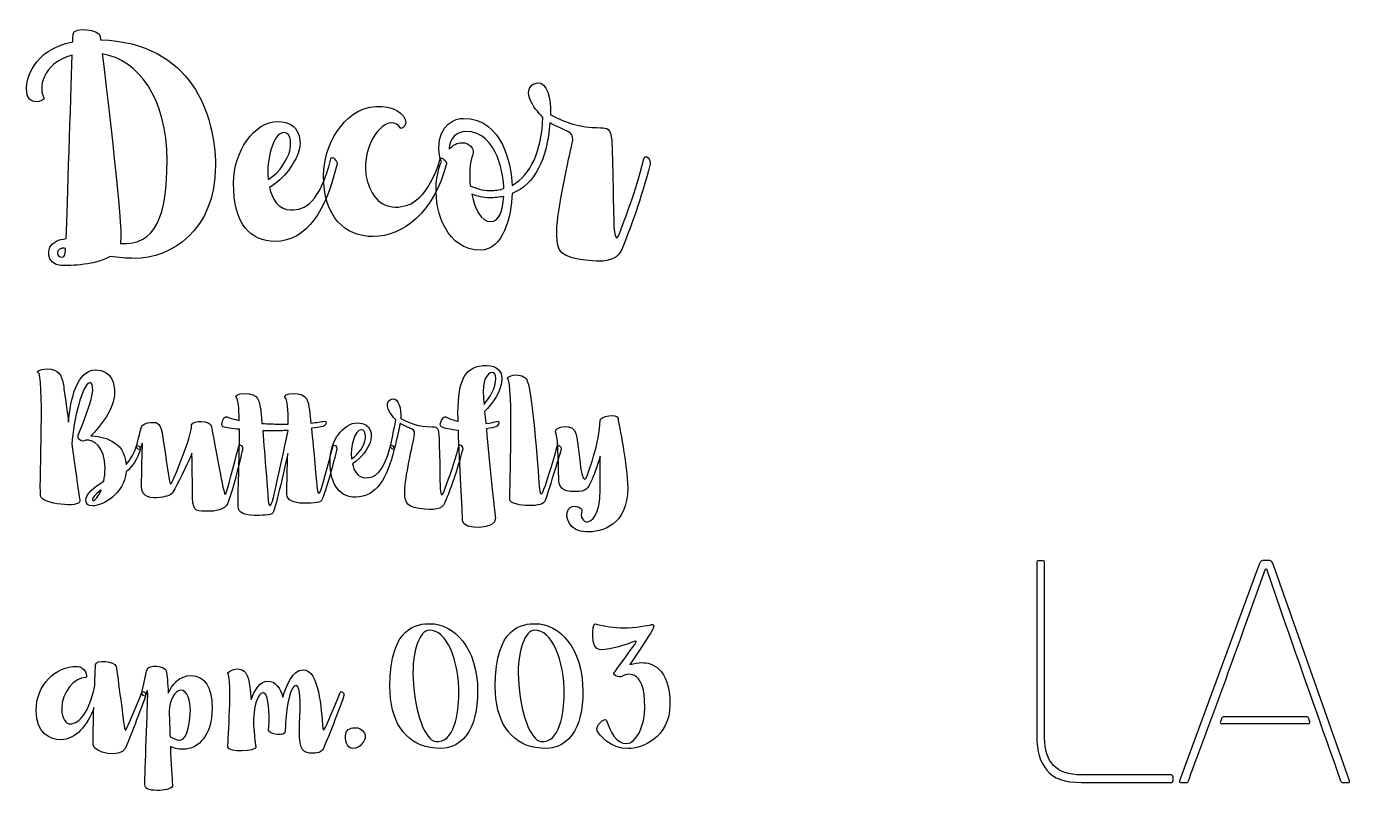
# Model space of a CAD drawing. Header units: centimetres. Extents: x -21.3 to 21.2, y -15.2 to 14.8.
# Drawn here: x -20.108 to -15.587, y 11.64 to 14.251 of the extents above; entities that cross this region are included whole.
import ezdxf

# ---------------------------------------------------------------- set-up
doc = ezdxf.new("R2010")
doc.units = ezdxf.units.CM
doc.header["$MEASUREMENT"] = 0
doc.layers.add('layer 1', color=7, linetype='Continuous')

msp = doc.modelspace()

# ---------------------------------------------------------------- linework, layer by layer
at = {"layer": 'layer 1', "color": 29}
for points, knots in [([(-19.85448, 14.20541), (-19.85545, 14.21217), (-19.85642, 14.21604), (-19.85642, 14.21797), (-19.85642, 14.21797), (-19.85931, 14.2402), (-19.9434, 14.25083), (-19.94823, 14.2257), (-19.94823, 14.2257), (-19.94823, 14.2199), (-19.9492, 14.21024), (-19.9492, 14.19864), (-19.9492, 14.19864), (-20.08933, 14.17061), (-20.1077, 14.06527), (-20.1077, 14.03724), (-20.1077, 14.03724), (-20.1077, 13.96765), (-20.04198, 13.99955), (-20.04681, 14.00631), (-20.04681, 14.00631), (-20.06711, 14.03434), (-20.05744, 14.12519), (-19.95113, 14.15225), (-19.95113, 14.15225), (-19.95693, 13.99278), (-19.96756, 13.64485), (-19.97239, 13.52598), (-19.97239, 13.52598), (-19.98496, 13.52404), (-19.99655, 13.52115), (-20.00525, 13.51728), (-20.00525, 13.51728), (-20.04681, 13.49795), (-20.03908, 13.43706), (-19.98979, 13.43416), (-19.98979, 13.43416), (-19.955, 13.43223), (-19.86995, 13.4361), (-19.82162, 13.46509), (-19.82162, 13.46509), (-19.79359, 13.46122), (-19.76557, 13.45832), (-19.73947, 13.45832), (-19.73947, 13.45832), (-19.61383, 13.45832), (-19.4621, 13.55207), (-19.4621, 13.77533), (-19.4621, 13.77533), (-19.4621, 13.94833), (-19.54231, 14.19477), (-19.85448, 14.20541)], [0, 0, 0, 0, 0.0714286, 0.0714286, 0.0714286, 0.0714286, 0.1428571, 0.1428571, 0.1428571, 0.1428571, 0.2142857, 0.2142857, 0.2142857, 0.2142857, 0.2857143, 0.2857143, 0.2857143, 0.2857143, 0.3571429, 0.3571429, 0.3571429, 0.3571429, 0.4285714, 0.4285714, 0.4285714, 0.4285714, 0.5, 0.5, 0.5, 0.5, 0.5714286, 0.5714286, 0.5714286, 0.5714286, 0.6428571, 0.6428571, 0.6428571, 0.6428571, 0.7142857, 0.7142857, 0.7142857, 0.7142857, 0.7857143, 0.7857143, 0.7857143, 0.7857143, 0.8571429, 0.8571429, 0.8571429, 0.8571429, 1, 1, 1, 1]), ([(-19.78683, 13.50955), (-19.78586, 13.51148), (-19.78586, 13.51245), (-19.78586, 13.51438), (-19.78586, 13.51438), (-19.7791, 13.57527), (-19.82935, 13.99665), (-19.84868, 14.15708), (-19.84868, 14.15708), (-19.72594, 14.13679), (-19.62736, 14.00728), (-19.62736, 13.79176), (-19.62736, 13.79176), (-19.62736, 13.60716), (-19.66505, 13.49988), (-19.78683, 13.50955)], [0, 0, 0, 0, 0.2, 0.2, 0.2, 0.2, 0.4, 0.4, 0.4, 0.4, 0.6, 0.6, 0.6, 0.6, 1, 1, 1, 1]), ([(-17.9979, 13.79852), (-18.02882, 13.67965), (-18.06362, 13.5917), (-18.07715, 13.55497), (-18.07715, 13.55497), (-18.08971, 13.52115), (-18.09551, 13.51631), (-18.10034, 13.56464), (-18.10034, 13.56464), (-18.10227, 13.583), (-18.10421, 13.81882), (-18.10807, 13.86038), (-18.10807, 13.86038), (-18.11194, 13.90193), (-18.12354, 13.90483), (-18.14673, 13.90483), (-18.14673, 13.90483), (-18.22212, 13.90483), (-18.26754, 13.92416), (-18.31393, 13.94736), (-18.31393, 13.94736), (-18.3149, 13.94833), (-18.31683, 13.94833), (-18.3178, 13.94929), (-18.3178, 13.94929), (-18.3178, 13.94929), (-18.3178, 13.97055), (-18.3178, 13.97055), (-18.3178, 13.97055), (-18.3178, 14.02468), (-18.34003, 14.073), (-18.37385, 14.05464), (-18.37385, 14.05464), (-18.41541, 14.03144), (-18.37772, 13.97345), (-18.34292, 13.93963), (-18.34292, 13.93963), (-18.34776, 13.82558), (-18.38448, 13.74247), (-18.44827, 13.70767), (-18.44827, 13.70767), (-18.45214, 13.77339), (-18.47823, 13.93673), (-18.6145, 13.93673), (-18.6145, 13.93673), (-18.64253, 13.93673), (-18.69859, 13.91643), (-18.69859, 13.83525), (-18.69859, 13.83525), (-18.69859, 13.81978), (-18.69569, 13.80335), (-18.68989, 13.78789), (-18.68989, 13.78789), (-18.70052, 13.76373), (-18.70728, 13.73377), (-18.70825, 13.70091), (-18.70825, 13.70091), (-18.71115, 13.61393), (-18.67056, 13.48635), (-18.55651, 13.48635), (-18.55651, 13.48635), (-18.47823, 13.48635), (-18.45117, 13.60136), (-18.44827, 13.67965), (-18.44827, 13.67965), (-18.37095, 13.71154), (-18.32843, 13.79756), (-18.31973, 13.92126), (-18.31973, 13.92126), (-18.31973, 13.92126), (-18.31393, 13.91836), (-18.31393, 13.91836), (-18.31393, 13.91836), (-18.2801, 13.90193), (-18.26851, 13.8971), (-18.25594, 13.89034), (-18.25594, 13.89034), (-18.24338, 13.88357), (-18.23758, 13.87584), (-18.24434, 13.84685), (-18.24434, 13.84685), (-18.25111, 13.81785), (-18.29653, 13.61006), (-18.29557, 13.55594), (-18.29557, 13.55594), (-18.2946, 13.50182), (-18.3004, 13.46606), (-18.21632, 13.45446), (-18.21632, 13.45446), (-18.13223, 13.44286), (-18.09164, 13.44769), (-18.07521, 13.48635), (-18.07521, 13.48635), (-18.04525, 13.5569), (-18.00756, 13.66128), (-17.97663, 13.78113), (-17.97663, 13.78113), (-17.97373, 13.79272), (-17.9921, 13.81978), (-17.9979, 13.79852)], [0, 0, 0, 0, 0.0384615, 0.0384615, 0.0384615, 0.0384615, 0.0769231, 0.0769231, 0.0769231, 0.0769231, 0.1153846, 0.1153846, 0.1153846, 0.1153846, 0.1538462, 0.1538462, 0.1538462, 0.1538462, 0.1923077, 0.1923077, 0.1923077, 0.1923077, 0.2307692, 0.2307692, 0.2307692, 0.2307692, 0.2692308, 0.2692308, 0.2692308, 0.2692308, 0.3076923, 0.3076923, 0.3076923, 0.3076923, 0.3461538, 0.3461538, 0.3461538, 0.3461538, 0.3846154, 0.3846154, 0.3846154, 0.3846154, 0.4230769, 0.4230769, 0.4230769, 0.4230769, 0.4615385, 0.4615385, 0.4615385, 0.4615385, 0.5, 0.5, 0.5, 0.5, 0.5384615, 0.5384615, 0.5384615, 0.5384615, 0.5769231, 0.5769231, 0.5769231, 0.5769231, 0.6153846, 0.6153846, 0.6153846, 0.6153846, 0.6538462, 0.6538462, 0.6538462, 0.6538462, 0.6923077, 0.6923077, 0.6923077, 0.6923077, 0.7307692, 0.7307692, 0.7307692, 0.7307692, 0.7692308, 0.7692308, 0.7692308, 0.7692308, 0.8076923, 0.8076923, 0.8076923, 0.8076923, 0.8461538, 0.8461538, 0.8461538, 0.8461538, 0.8846154, 0.8846154, 0.8846154, 0.8846154, 0.9230769, 0.9230769, 0.9230769, 0.9230769, 1, 1, 1, 1]), ([(-18.9228, 13.53274), (-18.81939, 13.53274), (-18.71501, 13.61876), (-18.67249, 13.78113), (-18.67249, 13.78113), (-18.67055, 13.78886), (-18.69085, 13.80819), (-18.69375, 13.79852), (-18.69375, 13.79852), (-18.73337, 13.66708), (-18.79233, 13.63326), (-18.84645, 13.63326), (-18.84645, 13.63326), (-18.9141, 13.63326), (-18.9431, 13.70188), (-18.94793, 13.7473), (-18.94793, 13.7473), (-18.95856, 13.84298), (-18.90154, 13.92126), (-18.85998, 13.92126), (-18.85998, 13.92126), (-18.85032, 13.92126), (-18.83582, 13.91643), (-18.83099, 13.90387), (-18.83099, 13.90387), (-18.83002, 13.9), (-18.81166, 13.90483), (-18.81166, 13.92126), (-18.81166, 13.92126), (-18.81166, 13.95412), (-18.85805, 13.98118), (-18.9141, 13.97732), (-18.9141, 13.97732), (-19.02815, 13.96959), (-19.0929, 13.83815), (-19.0929, 13.7415), (-19.0929, 13.7415), (-19.0929, 13.60136), (-19.02042, 13.53274), (-18.9228, 13.53274)], [0, 0, 0, 0, 0.0909091, 0.0909091, 0.0909091, 0.0909091, 0.1818182, 0.1818182, 0.1818182, 0.1818182, 0.2727273, 0.2727273, 0.2727273, 0.2727273, 0.3636364, 0.3636364, 0.3636364, 0.3636364, 0.4545455, 0.4545455, 0.4545455, 0.4545455, 0.5454545, 0.5454545, 0.5454545, 0.5454545, 0.6363636, 0.6363636, 0.6363636, 0.6363636, 0.7272727, 0.7272727, 0.7272727, 0.7272727, 0.8181818, 0.8181818, 0.8181818, 0.8181818, 1, 1, 1, 1]), ([(-19.06778, 13.79852), (-19.10644, 13.64582), (-19.15573, 13.62359), (-19.20405, 13.62359), (-19.20405, 13.62359), (-19.24851, 13.62359), (-19.2688, 13.66418), (-19.2775, 13.70091), (-19.2775, 13.70091), (-19.22628, 13.72894), (-19.18955, 13.78886), (-19.17892, 13.81785), (-19.17892, 13.81785), (-19.16539, 13.85554), (-19.17022, 13.9261), (-19.24947, 13.9261), (-19.24947, 13.9261), (-19.32872, 13.9261), (-19.40024, 13.82365), (-19.40024, 13.71637), (-19.40024, 13.71637), (-19.40024, 13.57333), (-19.34032, 13.51631), (-19.25914, 13.51631), (-19.25914, 13.51631), (-19.14703, 13.51631), (-19.08324, 13.62456), (-19.04652, 13.78113), (-19.04652, 13.78113), (-19.04458, 13.78982), (-19.06391, 13.81302), (-19.06778, 13.79852)], [0, 0, 0, 0, 0.1111111, 0.1111111, 0.1111111, 0.1111111, 0.2222222, 0.2222222, 0.2222222, 0.2222222, 0.3333333, 0.3333333, 0.3333333, 0.3333333, 0.4444444, 0.4444444, 0.4444444, 0.4444444, 0.5555556, 0.5555556, 0.5555556, 0.5555556, 0.6666667, 0.6666667, 0.6666667, 0.6666667, 0.7777778, 0.7777778, 0.7777778, 0.7777778, 1, 1, 1, 1]), ([(-19.22725, 13.8884), (-19.20115, 13.8884), (-19.20308, 13.84105), (-19.20792, 13.82558), (-19.20792, 13.82558), (-19.21661, 13.79852), (-19.23691, 13.75503), (-19.28233, 13.72797), (-19.28233, 13.72797), (-19.28233, 13.72797), (-19.28233, 13.73087), (-19.28233, 13.73087), (-19.28233, 13.73087), (-19.28813, 13.79176), (-19.2659, 13.8884), (-19.22725, 13.8884)], [0, 0, 0, 0, 0.2, 0.2, 0.2, 0.2, 0.4, 0.4, 0.4, 0.4, 0.6, 0.6, 0.6, 0.6, 1, 1, 1, 1]), ([(-18.66379, 13.83332), (-18.66379, 13.86714), (-18.63577, 13.89227), (-18.60774, 13.89227), (-18.60774, 13.89227), (-18.49369, 13.89227), (-18.47726, 13.7299), (-18.4763, 13.69704), (-18.4763, 13.69704), (-18.49079, 13.69221), (-18.50722, 13.69028), (-18.52365, 13.69028), (-18.52365, 13.69028), (-18.54975, 13.69028), (-18.57198, 13.69704), (-18.59131, 13.70671), (-18.59131, 13.70671), (-18.59517, 13.74537), (-18.59324, 13.78499), (-18.58358, 13.81012), (-18.58358, 13.81012), (-18.57391, 13.83525), (-18.59711, 13.85361), (-18.6203, 13.85361), (-18.6203, 13.85361), (-18.63577, 13.85361), (-18.65026, 13.84588), (-18.66379, 13.83138), (-18.66379, 13.83138), (-18.66379, 13.83138), (-18.66379, 13.83332), (-18.66379, 13.83332)], [0, 0, 0, 0, 0.1111111, 0.1111111, 0.1111111, 0.1111111, 0.2222222, 0.2222222, 0.2222222, 0.2222222, 0.3333333, 0.3333333, 0.3333333, 0.3333333, 0.4444444, 0.4444444, 0.4444444, 0.4444444, 0.5555556, 0.5555556, 0.5555556, 0.5555556, 0.6666667, 0.6666667, 0.6666667, 0.6666667, 0.7777778, 0.7777778, 0.7777778, 0.7777778, 1, 1, 1, 1]), ([(-18.52172, 13.58397), (-18.55458, 13.58397), (-18.57584, 13.62746), (-18.58648, 13.67771), (-18.58648, 13.67771), (-18.56715, 13.66998), (-18.54685, 13.66515), (-18.52559, 13.66515), (-18.52559, 13.66515), (-18.50819, 13.66515), (-18.49176, 13.66708), (-18.47726, 13.66998), (-18.47726, 13.66998), (-18.48016, 13.62069), (-18.49273, 13.58397), (-18.52172, 13.58397)], [0, 0, 0, 0, 0.2, 0.2, 0.2, 0.2, 0.4, 0.4, 0.4, 0.4, 0.6, 0.6, 0.6, 0.6, 1, 1, 1, 1]), ([(-19.97432, 13.48539), (-19.97722, 13.45832), (-19.98206, 13.46316), (-19.99172, 13.46316), (-19.99172, 13.46316), (-20.00139, 13.46316), (-20.01105, 13.48635), (-19.98786, 13.49215), (-19.98786, 13.49215), (-19.98496, 13.49312), (-19.98012, 13.49312), (-19.97432, 13.49215), (-19.97432, 13.49215), (-19.97432, 13.49215), (-19.97432, 13.48539), (-19.97432, 13.48539)], [0, 0, 0, 0, 0.2, 0.2, 0.2, 0.2, 0.4, 0.4, 0.4, 0.4, 0.6, 0.6, 0.6, 0.6, 1, 1, 1, 1]), ([(-19.73176, 12.81708), (-19.74015, 12.7901), (-19.75275, 12.76972), (-19.76713, 12.75413), (-19.76713, 12.75413), (-19.77253, 12.83807), (-19.85047, 12.85006), (-19.88765, 12.85186), (-19.88765, 12.85186), (-19.85767, 12.88124), (-19.80671, 12.94419), (-19.80671, 12.99995), (-19.80671, 12.99995), (-19.80671, 13.02393), (-19.8139, 13.07729), (-19.87146, 13.07729), (-19.87146, 13.07729), (-19.93501, 13.07729), (-19.95779, 12.97717), (-19.96379, 12.89862), (-19.96379, 12.89862), (-19.97218, 12.95678), (-19.97878, 13.00534), (-19.98058, 13.02033), (-19.98058, 13.02033), (-19.98597, 13.04971), (-19.99077, 13.07369), (-20.02315, 13.07909), (-20.02315, 13.07909), (-20.05972, 13.08509), (-20.07531, 13.0695), (-20.06871, 13.0689), (-20.06871, 13.0689), (-20.04533, 13.0665), (-20.06392, 12.70077), (-20.05972, 12.64561), (-20.05972, 12.64561), (-20.05792, 12.61983), (-19.92182, 12.60304), (-19.92542, 12.62942), (-19.92542, 12.62942), (-19.92722, 12.64261), (-19.94041, 12.73314), (-19.953, 12.82368), (-19.953, 12.82368), (-19.9464, 12.90402), (-19.91762, 13.03352), (-19.88944, 13.03352), (-19.88944, 13.03352), (-19.88465, 13.03352), (-19.88105, 13.02453), (-19.88105, 13.00714), (-19.88105, 13.00714), (-19.88105, 12.98076), (-19.91822, 12.87944), (-19.92902, 12.86025), (-19.92902, 12.86025), (-19.93981, 12.84107), (-19.91762, 12.82788), (-19.90443, 12.83687), (-19.90443, 12.83687), (-19.87925, 12.83987), (-19.83908, 12.81648), (-19.83908, 12.74034), (-19.83908, 12.74034), (-19.83908, 12.72415), (-19.84088, 12.70976), (-19.84388, 12.69657), (-19.84388, 12.69657), (-19.87805, 12.67499), (-19.90443, 12.6546), (-19.90443, 12.63062), (-19.90443, 12.63062), (-19.90443, 12.61983), (-19.89784, 12.61263), (-19.88105, 12.61263), (-19.88105, 12.61263), (-19.84508, 12.61263), (-19.77553, 12.6522), (-19.76713, 12.72895), (-19.76713, 12.72895), (-19.74615, 12.74693), (-19.72816, 12.77092), (-19.71857, 12.80629), (-19.71857, 12.80629), (-19.71677, 12.81289), (-19.72996, 12.82308), (-19.73176, 12.81708)], [0, 0, 0, 0, 0.0434783, 0.0434783, 0.0434783, 0.0434783, 0.0869565, 0.0869565, 0.0869565, 0.0869565, 0.1304348, 0.1304348, 0.1304348, 0.1304348, 0.173913, 0.173913, 0.173913, 0.173913, 0.2173913, 0.2173913, 0.2173913, 0.2173913, 0.2608696, 0.2608696, 0.2608696, 0.2608696, 0.3043478, 0.3043478, 0.3043478, 0.3043478, 0.3478261, 0.3478261, 0.3478261, 0.3478261, 0.3913043, 0.3913043, 0.3913043, 0.3913043, 0.4347826, 0.4347826, 0.4347826, 0.4347826, 0.4782609, 0.4782609, 0.4782609, 0.4782609, 0.5217391, 0.5217391, 0.5217391, 0.5217391, 0.5652174, 0.5652174, 0.5652174, 0.5652174, 0.6086957, 0.6086957, 0.6086957, 0.6086957, 0.6521739, 0.6521739, 0.6521739, 0.6521739, 0.6956522, 0.6956522, 0.6956522, 0.6956522, 0.7391304, 0.7391304, 0.7391304, 0.7391304, 0.7826087, 0.7826087, 0.7826087, 0.7826087, 0.826087, 0.826087, 0.826087, 0.826087, 0.8695652, 0.8695652, 0.8695652, 0.8695652, 0.9130435, 0.9130435, 0.9130435, 0.9130435, 1, 1, 1, 1]), ([(-18.50087, 12.90102), (-18.50746, 12.89862), (-18.52185, 12.89563), (-18.53804, 12.89383), (-18.53804, 12.89383), (-18.53984, 12.90882), (-18.54104, 12.92261), (-18.54224, 12.9346), (-18.54224, 12.9346), (-18.51705, 12.96158), (-18.48348, 13.00475), (-18.48348, 13.04851), (-18.48348, 13.04851), (-18.48348, 13.0707), (-18.49847, 13.09228), (-18.53504, 13.09228), (-18.53504, 13.09228), (-18.60879, 13.09228), (-18.63337, 13.04432), (-18.63337, 12.9304), (-18.63337, 12.9304), (-18.63337, 12.92201), (-18.63337, 12.91181), (-18.63277, 12.90102), (-18.63277, 12.90102), (-18.64836, 12.90522), (-18.66335, 12.91061), (-18.67534, 12.91661), (-18.67534, 12.91661), (-18.68253, 12.92021), (-18.70172, 12.89083), (-18.69033, 12.88303), (-18.69033, 12.88303), (-18.68253, 12.87764), (-18.65735, 12.87284), (-18.63217, 12.87044), (-18.63217, 12.87044), (-18.62857, 12.75893), (-18.61778, 12.58925), (-18.61778, 12.56167), (-18.61778, 12.56167), (-18.61778, 12.52869), (-18.49907, 12.53049), (-18.50566, 12.57066), (-18.50566, 12.57066), (-18.50986, 12.59884), (-18.52605, 12.76192), (-18.53624, 12.87524), (-18.53624, 12.87524), (-18.52125, 12.87824), (-18.50866, 12.88124), (-18.50386, 12.88303), (-18.50386, 12.88303), (-18.49247, 12.88723), (-18.48887, 12.90522), (-18.50087, 12.90102)], [0, 0, 0, 0, 0.0666667, 0.0666667, 0.0666667, 0.0666667, 0.1333333, 0.1333333, 0.1333333, 0.1333333, 0.2, 0.2, 0.2, 0.2, 0.2666667, 0.2666667, 0.2666667, 0.2666667, 0.3333333, 0.3333333, 0.3333333, 0.3333333, 0.4, 0.4, 0.4, 0.4, 0.4666667, 0.4666667, 0.4666667, 0.4666667, 0.5333333, 0.5333333, 0.5333333, 0.5333333, 0.6, 0.6, 0.6, 0.6, 0.6666667, 0.6666667, 0.6666667, 0.6666667, 0.7333333, 0.7333333, 0.7333333, 0.7333333, 0.8, 0.8, 0.8, 0.8, 0.8666667, 0.8666667, 0.8666667, 0.8666667, 1, 1, 1, 1]), ([(-18.51585, 13.0683), (-18.50806, 13.0683), (-18.50386, 13.0611), (-18.50386, 13.04731), (-18.50386, 13.04731), (-18.50386, 13.01734), (-18.52425, 12.98376), (-18.54403, 12.95918), (-18.54403, 12.95918), (-18.54523, 12.97237), (-18.54643, 12.98136), (-18.54643, 12.98436), (-18.54643, 12.98436), (-18.55063, 13.03892), (-18.53564, 13.0683), (-18.51585, 13.0683)], [0, 0, 0, 0, 0.2, 0.2, 0.2, 0.2, 0.4, 0.4, 0.4, 0.4, 0.6, 0.6, 0.6, 0.6, 1, 1, 1, 1]), ([(-18.39175, 12.61323), (-18.35937, 12.61323), (-18.33958, 12.61803), (-18.33539, 12.63062), (-18.33539, 12.63062), (-18.3204, 12.67499), (-18.28323, 12.7949), (-18.28083, 12.80629), (-18.28083, 12.80629), (-18.27903, 12.81409), (-18.29222, 12.82608), (-18.29402, 12.81708), (-18.29402, 12.81708), (-18.29762, 12.8009), (-18.32939, 12.69477), (-18.33958, 12.66959), (-18.33958, 12.66959), (-18.34798, 12.64801), (-18.35218, 12.64681), (-18.35517, 12.67079), (-18.35517, 12.67079), (-18.35757, 12.69657), (-18.37676, 12.98976), (-18.39654, 13.03892), (-18.39654, 13.03892), (-18.40134, 13.05091), (-18.41393, 13.0599), (-18.43491, 13.0599), (-18.43491, 13.0599), (-18.44811, 13.0599), (-18.46609, 13.05271), (-18.46429, 13.05031), (-18.46429, 13.05031), (-18.44331, 13.02753), (-18.4565, 12.66599), (-18.4565, 12.63482), (-18.4565, 12.63482), (-18.4565, 12.62103), (-18.41993, 12.61323), (-18.39175, 12.61323)], [0, 0, 0, 0, 0.0909091, 0.0909091, 0.0909091, 0.0909091, 0.1818182, 0.1818182, 0.1818182, 0.1818182, 0.2727273, 0.2727273, 0.2727273, 0.2727273, 0.3636364, 0.3636364, 0.3636364, 0.3636364, 0.4545455, 0.4545455, 0.4545455, 0.4545455, 0.5454545, 0.5454545, 0.5454545, 0.5454545, 0.6363636, 0.6363636, 0.6363636, 0.6363636, 0.7272727, 0.7272727, 0.7272727, 0.7272727, 0.8181818, 0.8181818, 0.8181818, 0.8181818, 1, 1, 1, 1]), ([(-19.06026, 12.81708), (-19.06325, 12.8009), (-19.09803, 12.67918), (-19.09983, 12.67319), (-19.09983, 12.67319), (-19.10642, 12.65101), (-19.11242, 12.64861), (-19.11482, 12.67319), (-19.11482, 12.67319), (-19.11662, 12.69537), (-19.12681, 12.80569), (-19.134, 12.87764), (-19.134, 12.87764), (-19.11781, 12.87944), (-19.10402, 12.88184), (-19.09443, 12.88423), (-19.09443, 12.88423), (-19.08004, 12.88783), (-19.08244, 12.90342), (-19.08904, 12.90222), (-19.08904, 12.90222), (-19.10163, 12.89982), (-19.11721, 12.89742), (-19.1358, 12.89563), (-19.1358, 12.89563), (-19.1358, 12.89563), (-19.1406, 12.93939), (-19.1406, 12.93939), (-19.1406, 12.93939), (-19.14599, 12.96877), (-19.14479, 12.99635), (-19.19756, 12.99635), (-19.19756, 12.99635), (-19.21614, 12.99635), (-19.22993, 12.98856), (-19.22454, 12.98376), (-19.22454, 12.98376), (-19.21614, 12.97657), (-19.21374, 12.94059), (-19.21314, 12.89203), (-19.21314, 12.89203), (-19.21314, 12.89203), (-19.24612, 12.89203), (-19.24612, 12.89203), (-19.24612, 12.89203), (-19.26111, 12.89203), (-19.28089, 12.89263), (-19.30308, 12.89443), (-19.30308, 12.89443), (-19.30488, 12.91841), (-19.30668, 12.9352), (-19.30728, 12.93939), (-19.30728, 12.93939), (-19.31267, 12.96877), (-19.31147, 12.99635), (-19.36423, 12.99635), (-19.36423, 12.99635), (-19.38282, 12.99635), (-19.39661, 12.98856), (-19.39121, 12.98376), (-19.39121, 12.98376), (-19.38462, 12.97777), (-19.38162, 12.94659), (-19.38042, 12.90462), (-19.38042, 12.90462), (-19.39601, 12.90762), (-19.411, 12.91181), (-19.42239, 12.91661), (-19.42239, 12.91661), (-19.43498, 12.92201), (-19.44577, 12.88663), (-19.43618, 12.88303), (-19.43618, 12.88303), (-19.42719, 12.87944), (-19.4062, 12.87644), (-19.37982, 12.87404), (-19.37982, 12.87404), (-19.37982, 12.7913), (-19.38462, 12.68038), (-19.38462, 12.60964), (-19.38462, 12.60964), (-19.38462, 12.58985), (-19.36243, 12.57966), (-19.32886, 12.57966), (-19.32886, 12.57966), (-19.30788, 12.57966), (-19.2719, 12.57966), (-19.26591, 12.58865), (-19.26591, 12.58865), (-19.25571, 12.60844), (-19.23113, 12.71696), (-19.21494, 12.7913), (-19.21494, 12.7913), (-19.21614, 12.74274), (-19.21794, 12.69297), (-19.21794, 12.6516), (-19.21794, 12.6516), (-19.21794, 12.63182), (-19.19576, 12.62163), (-19.16218, 12.62163), (-19.16218, 12.62163), (-19.1412, 12.62163), (-19.10522, 12.62163), (-19.09923, 12.63062), (-19.09923, 12.63062), (-19.08364, 12.6606), (-19.05066, 12.7943), (-19.04707, 12.80629), (-19.04707, 12.80629), (-19.04467, 12.81468), (-19.05846, 12.82608), (-19.06026, 12.81708)], [0, 0, 0, 0, 0.0344828, 0.0344828, 0.0344828, 0.0344828, 0.0689655, 0.0689655, 0.0689655, 0.0689655, 0.1034483, 0.1034483, 0.1034483, 0.1034483, 0.137931, 0.137931, 0.137931, 0.137931, 0.1724138, 0.1724138, 0.1724138, 0.1724138, 0.2068966, 0.2068966, 0.2068966, 0.2068966, 0.2413793, 0.2413793, 0.2413793, 0.2413793, 0.2758621, 0.2758621, 0.2758621, 0.2758621, 0.3103448, 0.3103448, 0.3103448, 0.3103448, 0.3448276, 0.3448276, 0.3448276, 0.3448276, 0.3793103, 0.3793103, 0.3793103, 0.3793103, 0.4137931, 0.4137931, 0.4137931, 0.4137931, 0.4482759, 0.4482759, 0.4482759, 0.4482759, 0.4827586, 0.4827586, 0.4827586, 0.4827586, 0.5172414, 0.5172414, 0.5172414, 0.5172414, 0.5517241, 0.5517241, 0.5517241, 0.5517241, 0.5862069, 0.5862069, 0.5862069, 0.5862069, 0.6206897, 0.6206897, 0.6206897, 0.6206897, 0.6551724, 0.6551724, 0.6551724, 0.6551724, 0.6896552, 0.6896552, 0.6896552, 0.6896552, 0.7241379, 0.7241379, 0.7241379, 0.7241379, 0.7586207, 0.7586207, 0.7586207, 0.7586207, 0.7931034, 0.7931034, 0.7931034, 0.7931034, 0.8275862, 0.8275862, 0.8275862, 0.8275862, 0.862069, 0.862069, 0.862069, 0.862069, 0.8965517, 0.8965517, 0.8965517, 0.8965517, 0.9310345, 0.9310345, 0.9310345, 0.9310345, 1, 1, 1, 1]), ([(-18.63037, 12.81708), (-18.64956, 12.74334), (-18.67114, 12.68878), (-18.67954, 12.66599), (-18.67954, 12.66599), (-18.68733, 12.64501), (-18.69093, 12.64201), (-18.69393, 12.67199), (-18.69393, 12.67199), (-18.69512, 12.68338), (-18.69632, 12.82967), (-18.69872, 12.85545), (-18.69872, 12.85545), (-18.70112, 12.88124), (-18.70831, 12.88303), (-18.7227, 12.88303), (-18.7227, 12.88303), (-18.76947, 12.88303), (-18.79765, 12.89503), (-18.82643, 12.90942), (-18.82643, 12.90942), (-18.82643, 12.90942), (-18.82943, 12.91121), (-18.82943, 12.91121), (-18.82943, 12.91121), (-18.82883, 12.91601), (-18.82883, 12.92021), (-18.82883, 12.9238), (-18.82883, 12.9238), (-18.82883, 12.95738), (-18.84262, 12.98736), (-18.8636, 12.97597), (-18.8636, 12.97597), (-18.88878, 12.96218), (-18.8672, 12.9274), (-18.84561, 12.90642), (-18.84561, 12.90642), (-18.84861, 12.88963), (-18.85401, 12.86145), (-18.8642, 12.81708), (-18.8642, 12.81708), (-18.866, 12.81049), (-18.85221, 12.8009), (-18.85101, 12.80629), (-18.85101, 12.80629), (-18.84082, 12.84646), (-18.83482, 12.87404), (-18.83122, 12.89443), (-18.83122, 12.89443), (-18.82943, 12.89323), (-18.82823, 12.89203), (-18.82643, 12.89143), (-18.82643, 12.89143), (-18.80544, 12.88124), (-18.79825, 12.87824), (-18.79045, 12.87404), (-18.79045, 12.87404), (-18.78266, 12.86984), (-18.77906, 12.86505), (-18.78326, 12.84706), (-18.78326, 12.84706), (-18.78746, 12.82907), (-18.81564, 12.70017), (-18.81504, 12.66659), (-18.81504, 12.66659), (-18.81444, 12.63302), (-18.81803, 12.61083), (-18.76587, 12.60364), (-18.76587, 12.60364), (-18.71371, 12.59645), (-18.68853, 12.59944), (-18.67834, 12.62343), (-18.67834, 12.62343), (-18.65975, 12.66719), (-18.63637, 12.73195), (-18.61718, 12.80629), (-18.61718, 12.80629), (-18.61598, 12.81229), (-18.62737, 12.82847), (-18.63037, 12.81708)], [0, 0, 0, 0, 0.047619, 0.047619, 0.047619, 0.047619, 0.0952381, 0.0952381, 0.0952381, 0.0952381, 0.1428571, 0.1428571, 0.1428571, 0.1428571, 0.1904762, 0.1904762, 0.1904762, 0.1904762, 0.2380952, 0.2380952, 0.2380952, 0.2380952, 0.2857143, 0.2857143, 0.2857143, 0.2857143, 0.3333333, 0.3333333, 0.3333333, 0.3333333, 0.3809524, 0.3809524, 0.3809524, 0.3809524, 0.4285714, 0.4285714, 0.4285714, 0.4285714, 0.4761905, 0.4761905, 0.4761905, 0.4761905, 0.5238095, 0.5238095, 0.5238095, 0.5238095, 0.5714286, 0.5714286, 0.5714286, 0.5714286, 0.6190476, 0.6190476, 0.6190476, 0.6190476, 0.6666667, 0.6666667, 0.6666667, 0.6666667, 0.7142857, 0.7142857, 0.7142857, 0.7142857, 0.7619048, 0.7619048, 0.7619048, 0.7619048, 0.8095238, 0.8095238, 0.8095238, 0.8095238, 0.8571429, 0.8571429, 0.8571429, 0.8571429, 0.9047619, 0.9047619, 0.9047619, 0.9047619, 1, 1, 1, 1]), ([(-18.08657, 12.91121), (-18.08897, 12.9304), (-18.14833, 12.91961), (-18.14773, 12.90402), (-18.14773, 12.90402), (-18.14773, 12.83447), (-18.1909, 12.71516), (-18.19569, 12.70736), (-18.19569, 12.70736), (-18.20049, 12.69957), (-18.20768, 12.70497), (-18.21248, 12.73195), (-18.21248, 12.73195), (-18.21728, 12.75893), (-18.22447, 12.83087), (-18.22927, 12.85665), (-18.22927, 12.85665), (-18.23766, 12.90162), (-18.30781, 12.88004), (-18.30002, 12.86565), (-18.30002, 12.86565), (-18.28922, 12.84526), (-18.29042, 12.71456), (-18.28862, 12.69657), (-18.28862, 12.69657), (-18.28683, 12.67858), (-18.27903, 12.6612), (-18.23526, 12.6612), (-18.23526, 12.6612), (-18.1915, 12.6612), (-18.1921, 12.67079), (-18.17831, 12.69657), (-18.17831, 12.69657), (-18.16931, 12.71336), (-18.15672, 12.74993), (-18.14773, 12.78231), (-18.14773, 12.78231), (-18.14773, 12.78231), (-18.14773, 12.66719), (-18.14773, 12.66719), (-18.14773, 12.66719), (-18.14773, 12.58146), (-18.17831, 12.55687), (-18.1915, 12.55747), (-18.1915, 12.55747), (-18.20469, 12.55807), (-18.21728, 12.57246), (-18.21008, 12.59824), (-18.21008, 12.59824), (-18.20828, 12.60544), (-18.24306, 12.62163), (-18.25565, 12.60064), (-18.25565, 12.60064), (-18.27244, 12.57246), (-18.25085, 12.5251), (-18.19629, 12.5233), (-18.19629, 12.5233), (-18.14173, 12.5215), (-18.0536, 12.54608), (-18.0536, 12.67379), (-18.0536, 12.67379), (-18.0536, 12.75053), (-18.08417, 12.89203), (-18.08657, 12.91121)], [0, 0, 0, 0, 0.0588235, 0.0588235, 0.0588235, 0.0588235, 0.1176471, 0.1176471, 0.1176471, 0.1176471, 0.1764706, 0.1764706, 0.1764706, 0.1764706, 0.2352941, 0.2352941, 0.2352941, 0.2352941, 0.2941176, 0.2941176, 0.2941176, 0.2941176, 0.3529412, 0.3529412, 0.3529412, 0.3529412, 0.4117647, 0.4117647, 0.4117647, 0.4117647, 0.4705882, 0.4705882, 0.4705882, 0.4705882, 0.5294118, 0.5294118, 0.5294118, 0.5294118, 0.5882353, 0.5882353, 0.5882353, 0.5882353, 0.6470588, 0.6470588, 0.6470588, 0.6470588, 0.7058824, 0.7058824, 0.7058824, 0.7058824, 0.7647059, 0.7647059, 0.7647059, 0.7647059, 0.8235294, 0.8235294, 0.8235294, 0.8235294, 0.8823529, 0.8823529, 0.8823529, 0.8823529, 1, 1, 1, 1]), ([(-19.38222, 12.81708), (-19.38581, 12.8009), (-19.41999, 12.67379), (-19.42179, 12.66779), (-19.42179, 12.66779), (-19.42838, 12.64561), (-19.42838, 12.64561), (-19.43498, 12.66899), (-19.43498, 12.66899), (-19.43798, 12.68278), (-19.47155, 12.85905), (-19.47575, 12.88363), (-19.47575, 12.88363), (-19.47995, 12.90702), (-19.5381, 12.90462), (-19.5429, 12.89083), (-19.5429, 12.89083), (-19.5435, 12.89203), (-19.5435, 12.89143), (-19.5435, 12.88903), (-19.5435, 12.88903), (-19.5435, 12.84406), (-19.60405, 12.70796), (-19.60645, 12.70197), (-19.60645, 12.70197), (-19.61664, 12.67978), (-19.61664, 12.68638), (-19.61964, 12.70317), (-19.61964, 12.70317), (-19.62924, 12.75713), (-19.63763, 12.82368), (-19.64422, 12.86205), (-19.64422, 12.86205), (-19.65082, 12.90042), (-19.66881, 12.89862), (-19.6826, 12.89742), (-19.6826, 12.89742), (-19.69998, 12.89563), (-19.70958, 12.89203), (-19.71317, 12.88543), (-19.71317, 12.88543), (-19.71617, 12.88004), (-19.72756, 12.83447), (-19.73176, 12.81708), (-19.73176, 12.81708), (-19.73416, 12.80809), (-19.71977, 12.80149), (-19.71857, 12.80629), (-19.71857, 12.80629), (-19.71677, 12.81349), (-19.70958, 12.84406), (-19.71138, 12.81289), (-19.71138, 12.81289), (-19.71317, 12.78171), (-19.71437, 12.69058), (-19.71437, 12.67559), (-19.71437, 12.67559), (-19.71437, 12.64201), (-19.6826, 12.63722), (-19.65082, 12.64141), (-19.65082, 12.64141), (-19.62684, 12.64441), (-19.61185, 12.65041), (-19.60705, 12.6594), (-19.60705, 12.6594), (-19.59446, 12.68278), (-19.55729, 12.75173), (-19.5423, 12.7931), (-19.5423, 12.7931), (-19.5411, 12.73015), (-19.5405, 12.6558), (-19.5399, 12.63901), (-19.5399, 12.63901), (-19.5387, 12.59045), (-19.52491, 12.59345), (-19.48054, 12.59405), (-19.48054, 12.59405), (-19.44637, 12.59465), (-19.43078, 12.60544), (-19.42479, 12.61383), (-19.42479, 12.61383), (-19.4074, 12.63722), (-19.37202, 12.7949), (-19.36903, 12.80629), (-19.36903, 12.80629), (-19.36663, 12.81528), (-19.38042, 12.82608), (-19.38222, 12.81708)], [0, 0, 0, 0, 0.0434783, 0.0434783, 0.0434783, 0.0434783, 0.0869565, 0.0869565, 0.0869565, 0.0869565, 0.1304348, 0.1304348, 0.1304348, 0.1304348, 0.173913, 0.173913, 0.173913, 0.173913, 0.2173913, 0.2173913, 0.2173913, 0.2173913, 0.2608696, 0.2608696, 0.2608696, 0.2608696, 0.3043478, 0.3043478, 0.3043478, 0.3043478, 0.3478261, 0.3478261, 0.3478261, 0.3478261, 0.3913043, 0.3913043, 0.3913043, 0.3913043, 0.4347826, 0.4347826, 0.4347826, 0.4347826, 0.4782609, 0.4782609, 0.4782609, 0.4782609, 0.5217391, 0.5217391, 0.5217391, 0.5217391, 0.5652174, 0.5652174, 0.5652174, 0.5652174, 0.6086957, 0.6086957, 0.6086957, 0.6086957, 0.6521739, 0.6521739, 0.6521739, 0.6521739, 0.6956522, 0.6956522, 0.6956522, 0.6956522, 0.7391304, 0.7391304, 0.7391304, 0.7391304, 0.7826087, 0.7826087, 0.7826087, 0.7826087, 0.826087, 0.826087, 0.826087, 0.826087, 0.8695652, 0.8695652, 0.8695652, 0.8695652, 0.9130435, 0.9130435, 0.9130435, 0.9130435, 1, 1, 1, 1]), ([(-18.8642, 12.81708), (-18.88819, 12.72235), (-18.91876, 12.70856), (-18.94874, 12.70856), (-18.94874, 12.70856), (-18.97632, 12.70856), (-18.98891, 12.73374), (-18.99431, 12.75653), (-18.99431, 12.75653), (-18.96253, 12.77391), (-18.93975, 12.81109), (-18.93315, 12.82907), (-18.93315, 12.82907), (-18.92476, 12.85246), (-18.92776, 12.89623), (-18.97692, 12.89623), (-18.97692, 12.89623), (-19.02609, 12.89623), (-19.07045, 12.83267), (-19.07045, 12.76612), (-19.07045, 12.76612), (-19.07045, 12.67739), (-19.03328, 12.64201), (-18.98292, 12.64201), (-18.98292, 12.64201), (-18.91337, 12.64201), (-18.8738, 12.70916), (-18.85101, 12.80629), (-18.85101, 12.80629), (-18.84981, 12.81169), (-18.86181, 12.82608), (-18.8642, 12.81708)], [0, 0, 0, 0, 0.1111111, 0.1111111, 0.1111111, 0.1111111, 0.2222222, 0.2222222, 0.2222222, 0.2222222, 0.3333333, 0.3333333, 0.3333333, 0.3333333, 0.4444444, 0.4444444, 0.4444444, 0.4444444, 0.5555556, 0.5555556, 0.5555556, 0.5555556, 0.6666667, 0.6666667, 0.6666667, 0.6666667, 0.7777778, 0.7777778, 0.7777778, 0.7777778, 1, 1, 1, 1]), ([(-19.26651, 12.63122), (-19.2731, 12.60904), (-19.2791, 12.60664), (-19.28149, 12.63122), (-19.28149, 12.63122), (-19.28329, 12.6534), (-19.29349, 12.78531), (-19.30068, 12.86924), (-19.30068, 12.86924), (-19.28809, 12.86865), (-19.2749, 12.86865), (-19.26291, 12.86865), (-19.26291, 12.86865), (-19.24912, 12.86865), (-19.23173, 12.86924), (-19.21314, 12.87044), (-19.21314, 12.87044), (-19.21314, 12.86984), (-19.21374, 12.86924), (-19.21374, 12.86865), (-19.21374, 12.86865), (-19.22094, 12.83327), (-19.26471, 12.63662), (-19.26651, 12.63122)], [0, 0, 0, 0, 0.1428571, 0.1428571, 0.1428571, 0.1428571, 0.2857143, 0.2857143, 0.2857143, 0.2857143, 0.4285714, 0.4285714, 0.4285714, 0.4285714, 0.5714286, 0.5714286, 0.5714286, 0.5714286, 0.7142857, 0.7142857, 0.7142857, 0.7142857, 1, 1, 1, 1]), ([(-18.96313, 12.87284), (-18.94694, 12.87284), (-18.94814, 12.84346), (-18.95114, 12.83387), (-18.95114, 12.83387), (-18.95654, 12.81708), (-18.96913, 12.7901), (-18.99731, 12.77332), (-18.99731, 12.77332), (-18.99731, 12.77332), (-18.99731, 12.77511), (-18.99731, 12.77511), (-18.99731, 12.77511), (-19.0009, 12.81289), (-18.98711, 12.87284), (-18.96313, 12.87284)], [0, 0, 0, 0, 0.2, 0.2, 0.2, 0.2, 0.4, 0.4, 0.4, 0.4, 0.6, 0.6, 0.6, 0.6, 1, 1, 1, 1]), ([(-19.87925, 12.63062), (-19.88165, 12.63062), (-19.88225, 12.63242), (-19.88225, 12.63422), (-19.88225, 12.63422), (-19.88225, 12.63961), (-19.87625, 12.64861), (-19.85227, 12.66719), (-19.85227, 12.66719), (-19.86187, 12.64381), (-19.87386, 12.63062), (-19.87925, 12.63062)], [0, 0, 0, 0, 0.25, 0.25, 0.25, 0.25, 0.5, 0.5, 0.5, 0.5, 1, 1, 1, 1]), ([(-16.62895, 11.81972), (-16.62895, 11.77858), (-16.61902, 11.74718), (-16.59917, 11.72552), (-16.59917, 11.72552), (-16.57932, 11.70387), (-16.54702, 11.69304), (-16.50226, 11.69304), (-16.50226, 11.69304), (-16.50226, 11.69304), (-16.19692, 11.69304), (-16.19692, 11.69304), (-16.19692, 11.69304), (-16.19259, 11.69304), (-16.19042, 11.69087), (-16.19042, 11.68654), (-16.19042, 11.68654), (-16.19042, 11.68654), (-16.19042, 11.67355), (-16.19042, 11.67355), (-16.19042, 11.67355), (-16.19042, 11.66921), (-16.19259, 11.66705), (-16.19692, 11.66705), (-16.19692, 11.66705), (-16.19692, 11.66705), (-16.50335, 11.66705), (-16.50335, 11.66705), (-16.50335, 11.66705), (-16.55965, 11.66705), (-16.59917, 11.68113), (-16.62191, 11.70928), (-16.62191, 11.70928), (-16.64465, 11.73743), (-16.65602, 11.77533), (-16.65602, 11.82297), (-16.65602, 11.82297), (-16.65602, 11.82297), (-16.65602, 12.4185), (-16.65602, 12.4185), (-16.65602, 12.4185), (-16.65602, 12.42283), (-16.65386, 12.425), (-16.64952, 12.425), (-16.64952, 12.425), (-16.64952, 12.425), (-16.63545, 12.425), (-16.63545, 12.425), (-16.63545, 12.425), (-16.63112, 12.425), (-16.62895, 12.42283), (-16.62895, 12.4185), (-16.62895, 12.4185), (-16.62895, 12.4185), (-16.62895, 11.81972), (-16.62895, 11.81972)], [0, 0, 0, 0, 0.0666667, 0.0666667, 0.0666667, 0.0666667, 0.1333333, 0.1333333, 0.1333333, 0.1333333, 0.2, 0.2, 0.2, 0.2, 0.2666667, 0.2666667, 0.2666667, 0.2666667, 0.3333333, 0.3333333, 0.3333333, 0.3333333, 0.4, 0.4, 0.4, 0.4, 0.4666667, 0.4666667, 0.4666667, 0.4666667, 0.5333333, 0.5333333, 0.5333333, 0.5333333, 0.6, 0.6, 0.6, 0.6, 0.6666667, 0.6666667, 0.6666667, 0.6666667, 0.7333333, 0.7333333, 0.7333333, 0.7333333, 0.8, 0.8, 0.8, 0.8, 0.8666667, 0.8666667, 0.8666667, 0.8666667, 1, 1, 1, 1]), ([(-15.80712, 12.21025), (-15.80712, 12.21025), (-15.871, 12.39685), (-15.871, 12.39685), (-15.871, 12.39685), (-15.871, 12.39685), (-15.87425, 12.39685), (-15.87425, 12.39685), (-15.87425, 12.39685), (-15.87425, 12.39685), (-15.9403, 12.21241), (-15.9403, 12.21241), (-15.9403, 12.21241), (-15.99389, 12.06521), (-16.04674, 11.91565), (-16.10217, 11.76991), (-16.10217, 11.76991), (-16.11481, 11.73671), (-16.12654, 11.70423), (-16.13737, 11.67246), (-16.13737, 11.67246), (-16.13881, 11.66886), (-16.14134, 11.66705), (-16.14495, 11.66705), (-16.14495, 11.66705), (-16.14495, 11.66705), (-16.16444, 11.66705), (-16.16444, 11.66705), (-16.16444, 11.66705), (-16.16805, 11.66705), (-16.16913, 11.66886), (-16.16769, 11.67246), (-16.16769, 11.67246), (-16.16769, 11.67246), (-15.89699, 12.40984), (-15.89699, 12.40984), (-15.89699, 12.40984), (-15.8941, 12.41706), (-15.89157, 12.42157), (-15.88941, 12.42338), (-15.88941, 12.42338), (-15.88724, 12.42518), (-15.88363, 12.42608), (-15.87858, 12.42608), (-15.87858, 12.42608), (-15.87858, 12.42608), (-15.86775, 12.42608), (-15.86775, 12.42608), (-15.86775, 12.42608), (-15.86126, 12.42608), (-15.85693, 12.42536), (-15.85476, 12.42391), (-15.85476, 12.42391), (-15.85259, 12.42247), (-15.85007, 12.41778), (-15.84718, 12.40984), (-15.84718, 12.40984), (-15.84718, 12.40984), (-15.58731, 11.67246), (-15.58731, 11.67246), (-15.58731, 11.67246), (-15.58731, 11.67246), (-15.58731, 11.66921), (-15.58731, 11.66921), (-15.58731, 11.66921), (-15.58731, 11.66777), (-15.58876, 11.66705), (-15.59164, 11.66705), (-15.59164, 11.66705), (-15.59164, 11.66705), (-15.61005, 11.66705), (-15.61005, 11.66705), (-15.61005, 11.66705), (-15.61366, 11.66705), (-15.61619, 11.66886), (-15.61763, 11.67246), (-15.61763, 11.67246), (-15.6811, 11.85194), (-15.74378, 12.03079), (-15.80712, 12.21025)], [0, 0, 0, 0, 0.047619, 0.047619, 0.047619, 0.047619, 0.0952381, 0.0952381, 0.0952381, 0.0952381, 0.1428571, 0.1428571, 0.1428571, 0.1428571, 0.1904762, 0.1904762, 0.1904762, 0.1904762, 0.2380952, 0.2380952, 0.2380952, 0.2380952, 0.2857143, 0.2857143, 0.2857143, 0.2857143, 0.3333333, 0.3333333, 0.3333333, 0.3333333, 0.3809524, 0.3809524, 0.3809524, 0.3809524, 0.4285714, 0.4285714, 0.4285714, 0.4285714, 0.4761905, 0.4761905, 0.4761905, 0.4761905, 0.5238095, 0.5238095, 0.5238095, 0.5238095, 0.5714286, 0.5714286, 0.5714286, 0.5714286, 0.6190476, 0.6190476, 0.6190476, 0.6190476, 0.6666667, 0.6666667, 0.6666667, 0.6666667, 0.7142857, 0.7142857, 0.7142857, 0.7142857, 0.7619048, 0.7619048, 0.7619048, 0.7619048, 0.8095238, 0.8095238, 0.8095238, 0.8095238, 0.8571429, 0.8571429, 0.8571429, 0.8571429, 0.9047619, 0.9047619, 0.9047619, 0.9047619, 1, 1, 1, 1]), ([(-18.72869, 11.78644), (-18.61357, 11.76606), (-18.56621, 11.85479), (-18.56621, 11.9783), (-18.56621, 11.9783), (-18.56621, 12.12819), (-18.64835, 12.20973), (-18.72869, 12.20973), (-18.72869, 12.20973), (-18.77126, 12.20973), (-18.86599, 12.20194), (-18.86599, 11.99569), (-18.86599, 11.99569), (-18.86599, 11.87817), (-18.81622, 11.80203), (-18.72869, 11.78644)], [0, 0, 0, 0, 0.2, 0.2, 0.2, 0.2, 0.4, 0.4, 0.4, 0.4, 0.6, 0.6, 0.6, 0.6, 1, 1, 1, 1]), ([(-18.36895, 11.78644), (-18.25383, 11.76606), (-18.20647, 11.85479), (-18.20647, 11.9783), (-18.20647, 11.9783), (-18.20647, 12.12819), (-18.28861, 12.20973), (-18.36895, 12.20973), (-18.36895, 12.20973), (-18.41152, 12.20973), (-18.50625, 12.20194), (-18.50625, 11.99569), (-18.50625, 11.99569), (-18.50625, 11.87817), (-18.45648, 11.80203), (-18.36895, 11.78644)], [0, 0, 0, 0, 0.2, 0.2, 0.2, 0.2, 0.4, 0.4, 0.4, 0.4, 0.6, 0.6, 0.6, 0.6, 1, 1, 1, 1]), ([(-18.00321, 12.07663), (-18.0176, 12.07663), (-18.03199, 12.07423), (-18.04578, 12.07003), (-18.04578, 12.07003), (-18.02, 12.10781), (-17.97863, 12.17076), (-17.97023, 12.18635), (-17.97023, 12.18635), (-17.95824, 12.20853), (-17.96724, 12.20793), (-17.97443, 12.20613), (-17.97443, 12.20613), (-17.98103, 12.20433), (-18.03259, 12.19534), (-18.06497, 12.19534), (-18.06497, 12.19534), (-18.10214, 12.19534), (-18.13032, 12.20014), (-18.16509, 12.20973), (-18.16509, 12.20973), (-18.17468, 12.21213), (-18.18248, 12.121), (-18.1477, 12.121), (-18.1477, 12.121), (-18.10693, 12.121), (-18.05717, 12.13898), (-18.04158, 12.14558), (-18.04158, 12.14558), (-18.02539, 12.15217), (-18.0206, 12.15217), (-18.02539, 12.14498), (-18.02539, 12.14498), (-18.03019, 12.13778), (-18.09015, 12.05564), (-18.09674, 12.04665), (-18.09674, 12.04665), (-18.11233, 12.03526), (-18.08295, 12.02327), (-18.07276, 12.02986), (-18.07276, 12.02986), (-18.06257, 12.03646), (-17.99482, 12.06584), (-17.99482, 11.92374), (-17.99482, 11.92374), (-17.99482, 11.86019), (-18.0242, 11.80023), (-18.05717, 11.80023), (-18.05717, 11.80023), (-18.09434, 11.80023), (-18.11233, 11.8404), (-18.12612, 11.87877), (-18.12612, 11.87877), (-18.13092, 11.89256), (-18.16629, 11.86019), (-18.1579, 11.844), (-18.1579, 11.844), (-18.1495, 11.82781), (-18.11293, 11.78284), (-18.05118, 11.78284), (-18.05118, 11.78284), (-18.00741, 11.78284), (-17.90908, 11.81882), (-17.90908, 11.93393), (-17.90908, 11.93393), (-17.90908, 12.06104), (-17.97503, 12.07663), (-18.00321, 12.07663)], [0, 0, 0, 0, 0.0555556, 0.0555556, 0.0555556, 0.0555556, 0.1111111, 0.1111111, 0.1111111, 0.1111111, 0.1666667, 0.1666667, 0.1666667, 0.1666667, 0.2222222, 0.2222222, 0.2222222, 0.2222222, 0.2777778, 0.2777778, 0.2777778, 0.2777778, 0.3333333, 0.3333333, 0.3333333, 0.3333333, 0.3888889, 0.3888889, 0.3888889, 0.3888889, 0.4444444, 0.4444444, 0.4444444, 0.4444444, 0.5, 0.5, 0.5, 0.5, 0.5555556, 0.5555556, 0.5555556, 0.5555556, 0.6111111, 0.6111111, 0.6111111, 0.6111111, 0.6666667, 0.6666667, 0.6666667, 0.6666667, 0.7222222, 0.7222222, 0.7222222, 0.7222222, 0.7777778, 0.7777778, 0.7777778, 0.7777778, 0.8333333, 0.8333333, 0.8333333, 0.8333333, 0.8888889, 0.8888889, 0.8888889, 0.8888889, 1, 1, 1, 1]), ([(-18.7107, 11.80743), (-18.74487, 11.81222), (-18.78145, 11.90396), (-18.78684, 12.02267), (-18.78684, 12.02267), (-18.79104, 12.1204), (-18.76346, 12.18635), (-18.73168, 12.18755), (-18.73168, 12.18755), (-18.67233, 12.18995), (-18.62916, 12.08502), (-18.63036, 11.96811), (-18.63036, 11.96811), (-18.63096, 11.90755), (-18.64535, 11.79843), (-18.7107, 11.80743)], [0, 0, 0, 0, 0.2, 0.2, 0.2, 0.2, 0.4, 0.4, 0.4, 0.4, 0.6, 0.6, 0.6, 0.6, 1, 1, 1, 1]), ([(-18.35096, 11.80743), (-18.38513, 11.81222), (-18.42171, 11.90396), (-18.4271, 12.02267), (-18.4271, 12.02267), (-18.4313, 12.1204), (-18.40372, 12.18635), (-18.37194, 12.18755), (-18.37194, 12.18755), (-18.31259, 12.18995), (-18.26942, 12.08502), (-18.27062, 11.96811), (-18.27062, 11.96811), (-18.27122, 11.90755), (-18.28561, 11.79843), (-18.35096, 11.80743)], [0, 0, 0, 0, 0.2, 0.2, 0.2, 0.2, 0.4, 0.4, 0.4, 0.4, 0.6, 0.6, 0.6, 0.6, 1, 1, 1, 1]), ([(-19.71377, 11.9747), (-19.74375, 11.89916), (-19.75634, 11.87218), (-19.76354, 11.85599), (-19.76354, 11.85599), (-19.76713, 11.8476), (-19.77073, 11.8428), (-19.77253, 11.85179), (-19.77253, 11.85179), (-19.77493, 11.86199), (-19.79591, 12.03346), (-19.80131, 12.06344), (-19.80131, 12.06344), (-19.80491, 12.08262), (-19.87206, 12.08862), (-19.87206, 12.06883), (-19.87206, 12.06883), (-19.87206, 12.05864), (-19.87326, 12.03166), (-19.87446, 11.99809), (-19.87446, 11.99809), (-19.89244, 11.90755), (-19.92722, 11.86738), (-19.95839, 11.86738), (-19.95839, 11.86738), (-19.97099, 11.86738), (-19.98717, 11.88237), (-19.98717, 11.92074), (-19.98717, 11.92074), (-19.98717, 11.9747), (-19.94341, 12.02627), (-19.90443, 12.02627), (-19.90443, 12.02627), (-19.89784, 12.02627), (-19.90563, 12.06404), (-19.93501, 12.06404), (-19.93501, 12.06404), (-20.00876, 12.06404), (-20.07471, 12.00168), (-20.07471, 11.91295), (-20.07471, 11.91295), (-20.07471, 11.83381), (-20.02674, 11.81342), (-19.98897, 11.81342), (-19.98897, 11.81342), (-19.94221, 11.81342), (-19.89664, 11.86199), (-19.87745, 11.92374), (-19.87745, 11.92374), (-19.87925, 11.87398), (-19.88045, 11.82421), (-19.87925, 11.79603), (-19.87925, 11.79603), (-19.87805, 11.76726), (-19.78632, 11.74927), (-19.77073, 11.78344), (-19.77073, 11.78344), (-19.74195, 11.84999), (-19.70358, 11.95252), (-19.70058, 11.96391), (-19.70058, 11.96391), (-19.69819, 11.9729), (-19.71018, 11.9837), (-19.71377, 11.9747)], [0, 0, 0, 0, 0.0588235, 0.0588235, 0.0588235, 0.0588235, 0.1176471, 0.1176471, 0.1176471, 0.1176471, 0.1764706, 0.1764706, 0.1764706, 0.1764706, 0.2352941, 0.2352941, 0.2352941, 0.2352941, 0.2941176, 0.2941176, 0.2941176, 0.2941176, 0.3529412, 0.3529412, 0.3529412, 0.3529412, 0.4117647, 0.4117647, 0.4117647, 0.4117647, 0.4705882, 0.4705882, 0.4705882, 0.4705882, 0.5294118, 0.5294118, 0.5294118, 0.5294118, 0.5882353, 0.5882353, 0.5882353, 0.5882353, 0.6470588, 0.6470588, 0.6470588, 0.6470588, 0.7058824, 0.7058824, 0.7058824, 0.7058824, 0.7647059, 0.7647059, 0.7647059, 0.7647059, 0.8235294, 0.8235294, 0.8235294, 0.8235294, 0.8823529, 0.8823529, 0.8823529, 0.8823529, 1, 1, 1, 1]), ([(-19.54589, 12.03286), (-19.58487, 12.03286), (-19.61185, 11.99988), (-19.62324, 11.9723), (-19.62324, 11.9723), (-19.62504, 12.00648), (-19.62743, 12.03406), (-19.62983, 12.04845), (-19.62983, 12.04845), (-19.63223, 12.06284), (-19.69039, 12.07543), (-19.69698, 12.05085), (-19.69698, 12.05085), (-19.69878, 12.04485), (-19.70358, 12.01727), (-19.71377, 11.9747), (-19.71377, 11.9747), (-19.71617, 11.96571), (-19.70178, 11.95911), (-19.70058, 11.96391), (-19.70058, 11.96391), (-19.69878, 11.97111), (-19.69339, 11.99389), (-19.69339, 11.97051), (-19.69339, 11.97051), (-19.69339, 11.93933), (-19.70358, 11.68931), (-19.70358, 11.65993), (-19.70358, 11.65993), (-19.70358, 11.64075), (-19.6796, 11.63955), (-19.65262, 11.64015), (-19.65262, 11.64015), (-19.62923, 11.64075), (-19.60645, 11.64674), (-19.60825, 11.65933), (-19.60825, 11.65933), (-19.61125, 11.67972), (-19.61364, 11.73128), (-19.61604, 11.79004), (-19.61604, 11.79004), (-19.60525, 11.78464), (-19.59086, 11.78045), (-19.57167, 11.78045), (-19.57167, 11.78045), (-19.52071, 11.78045), (-19.47335, 11.82841), (-19.47335, 11.92134), (-19.47335, 11.92134), (-19.47335, 11.99029), (-19.49733, 12.03286), (-19.54589, 12.03286)], [0, 0, 0, 0, 0.0714286, 0.0714286, 0.0714286, 0.0714286, 0.1428571, 0.1428571, 0.1428571, 0.1428571, 0.2142857, 0.2142857, 0.2142857, 0.2142857, 0.2857143, 0.2857143, 0.2857143, 0.2857143, 0.3571429, 0.3571429, 0.3571429, 0.3571429, 0.4285714, 0.4285714, 0.4285714, 0.4285714, 0.5, 0.5, 0.5, 0.5, 0.5714286, 0.5714286, 0.5714286, 0.5714286, 0.6428571, 0.6428571, 0.6428571, 0.6428571, 0.7142857, 0.7142857, 0.7142857, 0.7142857, 0.7857143, 0.7857143, 0.7857143, 0.7857143, 0.8571429, 0.8571429, 0.8571429, 0.8571429, 1, 1, 1, 1]), ([(-19.03626, 11.9747), (-19.06624, 11.89916), (-19.07883, 11.87218), (-19.08603, 11.85599), (-19.08603, 11.85599), (-19.08963, 11.8476), (-19.09442, 11.8428), (-19.09502, 11.85179), (-19.09502, 11.85179), (-19.10102, 11.91894), (-19.10761, 12.05205), (-19.16277, 12.05205), (-19.16277, 12.05205), (-19.19934, 12.05205), (-19.22153, 11.99569), (-19.23172, 11.95852), (-19.23172, 11.95852), (-19.24071, 11.98969), (-19.2563, 12.01367), (-19.28328, 12.01367), (-19.28328, 12.01367), (-19.31026, 12.01367), (-19.32945, 11.9807), (-19.34024, 11.95012), (-19.34024, 11.95012), (-19.34324, 11.9807), (-19.34624, 12.00648), (-19.34923, 12.01967), (-19.34923, 12.01967), (-19.35583, 12.04665), (-19.36962, 12.05504), (-19.38761, 12.05504), (-19.38761, 12.05504), (-19.40499, 12.05504), (-19.42058, 12.04365), (-19.41938, 12.04125), (-19.41938, 12.04125), (-19.40499, 12.00948), (-19.41938, 11.81822), (-19.41938, 11.78824), (-19.41938, 11.78824), (-19.41938, 11.76785), (-19.32225, 11.77325), (-19.32405, 11.78824), (-19.32405, 11.78824), (-19.32705, 11.80623), (-19.32945, 11.83261), (-19.33185, 11.86139), (-19.33185, 11.86139), (-19.33365, 11.92494), (-19.31746, 11.9759), (-19.29767, 11.9735), (-19.29767, 11.9735), (-19.27489, 11.97051), (-19.27789, 11.86378), (-19.28029, 11.8476), (-19.28029, 11.8476), (-19.28268, 11.83321), (-19.23772, 11.82481), (-19.22632, 11.83561), (-19.22632, 11.83561), (-19.22632, 11.8362), (-19.22573, 11.8362), (-19.22513, 11.8374), (-19.22513, 11.8374), (-19.22453, 11.838), (-19.22393, 11.8398), (-19.22393, 11.841), (-19.22393, 11.841), (-19.22333, 11.84999), (-19.22273, 11.86019), (-19.22273, 11.87098), (-19.22273, 11.87098), (-19.21853, 11.93273), (-19.20534, 11.99869), (-19.18675, 11.99869), (-19.18675, 11.99869), (-19.16577, 11.99869), (-19.17476, 11.89676), (-19.17476, 11.8458), (-19.17476, 11.8458), (-19.17596, 11.77265), (-19.16037, 11.76785), (-19.1298, 11.76726), (-19.1298, 11.76726), (-19.1172, 11.76666), (-19.09922, 11.76965), (-19.09322, 11.78344), (-19.09322, 11.78344), (-19.06444, 11.84999), (-19.02607, 11.95252), (-19.02307, 11.96391), (-19.02307, 11.96391), (-19.02068, 11.9729), (-19.03267, 11.9837), (-19.03626, 11.9747)], [0, 0, 0, 0, 0.04, 0.04, 0.04, 0.04, 0.08, 0.08, 0.08, 0.08, 0.12, 0.12, 0.12, 0.12, 0.16, 0.16, 0.16, 0.16, 0.2, 0.2, 0.2, 0.2, 0.24, 0.24, 0.24, 0.24, 0.28, 0.28, 0.28, 0.28, 0.32, 0.32, 0.32, 0.32, 0.36, 0.36, 0.36, 0.36, 0.4, 0.4, 0.4, 0.4, 0.44, 0.44, 0.44, 0.44, 0.48, 0.48, 0.48, 0.48, 0.52, 0.52, 0.52, 0.52, 0.56, 0.56, 0.56, 0.56, 0.6, 0.6, 0.6, 0.6, 0.64, 0.64, 0.64, 0.64, 0.68, 0.68, 0.68, 0.68, 0.72, 0.72, 0.72, 0.72, 0.76, 0.76, 0.76, 0.76, 0.8, 0.8, 0.8, 0.8, 0.84, 0.84, 0.84, 0.84, 0.88, 0.88, 0.88, 0.88, 0.92, 0.92, 0.92, 0.92, 1, 1, 1, 1]), ([(-19.58367, 11.81162), (-19.59626, 11.81162), (-19.60825, 11.81942), (-19.61724, 11.82301), (-19.61724, 11.82301), (-19.61784, 11.85119), (-19.61904, 11.88057), (-19.62024, 11.90815), (-19.62024, 11.90815), (-19.62024, 11.90815), (-19.62024, 11.91175), (-19.62024, 11.91175), (-19.62024, 11.91175), (-19.62024, 11.94592), (-19.59925, 11.9819), (-19.58127, 11.9825), (-19.58127, 11.9825), (-19.55669, 11.9831), (-19.54769, 11.94293), (-19.54769, 11.91475), (-19.54769, 11.91475), (-19.54769, 11.88657), (-19.55489, 11.81162), (-19.58367, 11.81162)], [0, 0, 0, 0, 0.1428571, 0.1428571, 0.1428571, 0.1428571, 0.2857143, 0.2857143, 0.2857143, 0.2857143, 0.4285714, 0.4285714, 0.4285714, 0.4285714, 0.5714286, 0.5714286, 0.5714286, 0.5714286, 0.7142857, 0.7142857, 0.7142857, 0.7142857, 1, 1, 1, 1]), ([(-15.72732, 11.86845), (-15.72732, 11.86845), (-16.02428, 11.86845), (-16.02428, 11.86845), (-16.02428, 11.86845), (-16.02579, 11.86845), (-16.0271, 11.86913), (-16.02796, 11.87037), (-16.02796, 11.87037), (-16.02883, 11.87161), (-16.02902, 11.87307), (-16.02849, 11.87449), (-16.02849, 11.87449), (-16.02849, 11.87449), (-16.02342, 11.88825), (-16.02342, 11.88825), (-16.02342, 11.88825), (-16.02275, 11.89005), (-16.02112, 11.89119), (-16.0192, 11.89119), (-16.0192, 11.89119), (-16.0192, 11.89119), (-15.73229, 11.89119), (-15.73229, 11.89119), (-15.73229, 11.89119), (-15.73037, 11.89119), (-15.72873, 11.89004), (-15.72807, 11.88823), (-15.72807, 11.88823), (-15.72807, 11.88823), (-15.7231, 11.87446), (-15.7231, 11.87446), (-15.7231, 11.87446), (-15.72259, 11.87305), (-15.72279, 11.8716), (-15.72365, 11.87036), (-15.72365, 11.87036), (-15.72452, 11.86912), (-15.72582, 11.86845), (-15.72732, 11.86845)], [0, 0, 0, 0, 0.0909091, 0.0909091, 0.0909091, 0.0909091, 0.1818182, 0.1818182, 0.1818182, 0.1818182, 0.2727273, 0.2727273, 0.2727273, 0.2727273, 0.3636364, 0.3636364, 0.3636364, 0.3636364, 0.4545455, 0.4545455, 0.4545455, 0.4545455, 0.5454545, 0.5454545, 0.5454545, 0.5454545, 0.6363636, 0.6363636, 0.6363636, 0.6363636, 0.7272727, 0.7272727, 0.7272727, 0.7272727, 0.8181818, 0.8181818, 0.8181818, 0.8181818, 1, 1, 1, 1]), ([(-18.99249, 11.78344), (-18.96611, 11.78344), (-18.94992, 11.81102), (-18.94992, 11.82481), (-18.94992, 11.82481), (-18.94992, 11.8392), (-18.96611, 11.85419), (-18.9811, 11.85419), (-18.9811, 11.85419), (-18.99549, 11.85419), (-19.01408, 11.85119), (-19.01647, 11.83321), (-19.01647, 11.83321), (-19.01947, 11.81522), (-19.01647, 11.78344), (-18.99249, 11.78344)], [0, 0, 0, 0, 0.2, 0.2, 0.2, 0.2, 0.4, 0.4, 0.4, 0.4, 0.6, 0.6, 0.6, 0.6, 1, 1, 1, 1])]:
    msp.add_open_spline(points, degree=3, knots=knots, dxfattribs=at)

doc.saveas('drawing.dxf')
